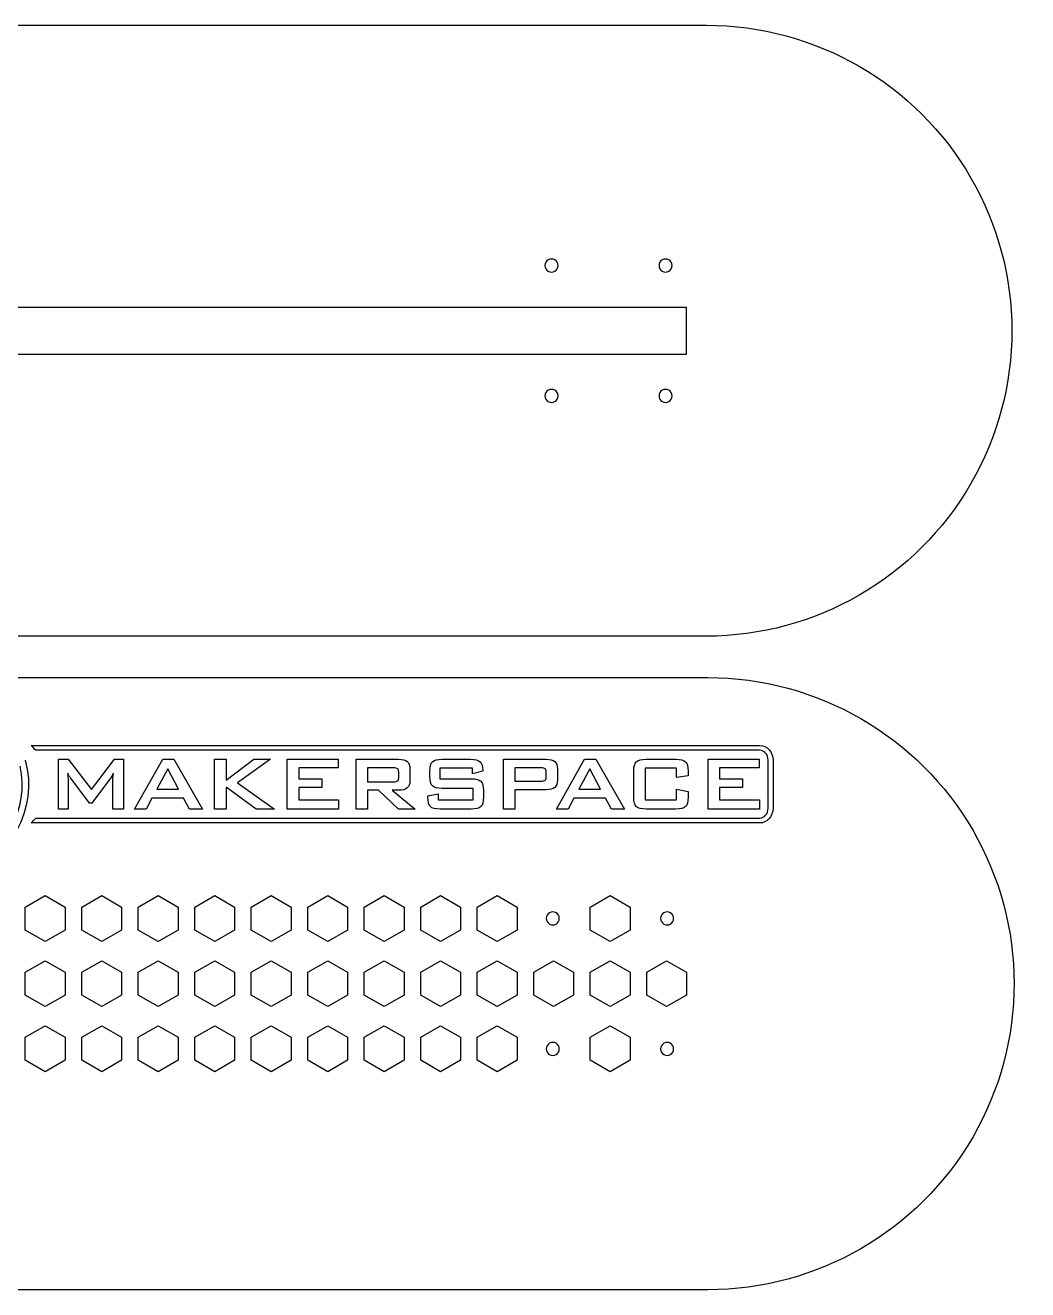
# Model space of a CAD drawing. Extents: x 4 to 542, y 5 to 160.
# Drawn here: x 149.2 to 272, y 5.3 to 160.3 of the extents above; entities that cross this region are included whole.
import ezdxf

# ---------------------------------------------------------------- set-up
doc = ezdxf.new("R2010")
doc.units = 0
doc.layers.get('0').update_dxf_attribs({"linetype": 'CONTINUOUS'})

msp = doc.modelspace()

# ---------------------------------------------------------------- linework, layer by layer
at = {"color": 5}
for p, q in [((43.03951, 160.275035), (232.66025, 160.275035)), ((214.496583, 130.833917), (214.496583, 130.833917)), ((228.468633, 130.833917), (228.468633, 130.833917)), ((45.495692, 125.750065), (230.20407, 125.750065)), ((230.20407, 125.750065), (230.20407, 119.949711)), ((230.20407, 119.949711), (45.495692, 119.949711)), ((214.496583, 114.865858), (214.496583, 114.865858)), ((228.468633, 114.865858), (228.468633, 114.865858)), ((42.84988, 80.349886), (232.84988, 80.349886)), ((214.64988, 50.849886), (214.64988, 50.849886)), ((228.64988, 50.849886), (228.64988, 50.849886)), ((214.64988, 34.849886), (214.64988, 34.849886)), ((228.64988, 34.849886), (228.64988, 34.849886)), ((232.84988, 5.349886), (42.84988, 5.349886))]:
    msp.add_line(p, q, dxfattribs=at)
at = {"color": 3}
for p, q in [((149.98489, 72.040149), (239.19192, 72.040149)), ((149.98489, 72.040149), (149.98489, 72.040149)), ((239.1919, 71.441284), (150.51792, 71.441284)), ((153.3306, 64.240756), (153.3306, 70.336488)), ((153.3306, 70.336488), (154.47808, 70.336488)), ((154.47808, 70.336488), (157.3498, 66.651884)), ((157.3498, 66.651884), (160.15853, 70.336488)), ((160.15853, 70.336488), (161.29423, 70.336488)), ((161.29423, 70.336488), (161.29423, 64.240756)), ((162.63231, 64.240756), (166.08072, 70.336488)), ((166.08072, 70.336488), (167.44669, 70.336488)), ((167.44669, 70.336488), (170.94236, 64.240756)), ((172.42415, 64.240756), (172.42415, 70.336488)), ((172.42415, 70.336488), (173.85507, 70.336488)), ((173.85507, 70.336488), (173.85507, 67.793486)), ((173.85507, 67.793486), (177.23458, 70.336488)), ((179.28751, 70.336488), (175.25055, 67.464778)), ((177.23458, 70.336488), (179.28751, 70.336488)), ((181.32236, 64.240756), (181.32236, 70.336488)), ((181.32236, 70.336488), (187.56374, 70.336488)), ((187.56374, 70.336488), (187.56374, 69.299235)), ((189.75804, 64.240756), (189.75804, 70.336488)), ((189.75804, 70.336488), (194.97199, 70.336488)), ((200.31159, 70.336488), (203.76982, 70.336488)), ((207.82415, 64.240786), (207.82415, 70.336512)), ((207.82415, 70.336512), (213.03808, 70.336512)), ((214.31124, 64.240786), (217.75966, 70.336512)), ((217.75966, 70.336512), (219.12563, 70.336512)), ((219.12563, 70.336512), (222.62128, 64.240786)), ((225.28207, 70.336512), (228.91943, 70.336512)), ((232.87533, 64.240786), (232.87533, 70.336512)), ((232.87533, 70.336512), (239.11672, 70.336512)), ((239.11672, 70.336512), (239.11672, 69.299269)), ((240.23273, 64.344206), (240.23273, 70.233059)), ((240.83159, 70.233068), (240.83159, 64.344206)), ((166.71452, 69.15358), (165.36035, 66.673539)), ((168.02933, 66.673539), (166.71452, 69.15358)), ((187.56374, 69.299235), (182.74147, 69.299235)), ((182.74147, 69.299235), (182.74147, 67.937192)), ((194.34412, 69.281516), (191.15354, 69.281516)), ((191.15354, 69.281516), (191.15354, 67.584842)), ((194.34412, 69.281516), (194.34412, 69.281516)), ((194.98381, 68.069045), (194.98381, 68.803225)), ((196.34979, 69.155521), (196.34979, 67.722626)), ((198.79994, 68.220613), (198.79994, 68.893764)), ((204.02964, 69.2697), (200.03995, 69.2697)), ((200.03995, 69.2697), (200.03995, 67.960787)), ((204.02964, 68.57688), (204.02964, 69.2697)), ((205.28147, 68.87209), (204.02964, 68.57688)), ((205.28147, 68.998086), (205.28147, 68.87209)), ((212.41021, 69.28154), (209.21964, 69.28154)), ((209.21964, 69.28154), (209.21964, 67.665575)), ((212.41021, 69.28154), (212.41021, 69.28154)), ((213.0499, 68.149759), (213.0499, 68.80325)), ((214.41589, 69.155554), (214.41589, 67.79351)), ((218.39346, 69.153604), (217.03928, 66.673573)), ((219.70826, 66.673573), (218.39346, 69.153604)), ((223.77043, 65.681546), (223.77043, 68.893788)), ((229.01195, 69.246092), (225.18956, 69.246092)), ((225.18956, 69.246092), (225.18956, 65.388286)), ((229.01195, 68.092711), (229.01195, 69.246092)), ((230.43107, 68.31707), (229.01195, 68.092711)), ((230.43107, 68.893788), (230.43107, 68.31707)), ((239.11672, 69.299269), (234.29443, 69.299269)), ((234.29443, 69.299269), (234.29443, 67.937216)), ((154.4783, 68.006066), (154.4783, 64.240756)), ((157.10182, 64.972966), (154.80683, 68.02967)), ((159.67438, 68.017882), (157.38525, 64.972966)), ((159.97943, 64.240756), (159.97943, 68.006066)), ((165.36035, 66.673539), (168.02933, 66.673539)), ((177.50623, 64.240756), (173.85507, 66.921549)), ((173.85507, 66.921549), (173.85507, 64.240756)), ((175.25055, 67.464778), (179.78352, 64.240756)), ((182.74147, 67.937192), (185.55609, 67.937192)), ((185.55609, 66.899885), (182.74147, 66.899885)), ((182.74147, 66.899885), (182.74147, 65.388246)), ((185.55609, 67.937192), (185.55609, 66.899885)), ((191.15354, 67.584842), (194.34412, 67.584842)), ((200.03995, 67.960787), (203.83872, 67.960787)), ((204.11033, 66.777852), (200.31159, 66.777852)), ((204.11033, 65.388246), (204.11033, 66.777852)), ((209.21964, 67.665575), (212.41021, 67.665575)), ((217.03928, 66.673573), (219.70826, 66.673573)), ((229.01195, 65.388286), (229.01195, 66.697178)), ((229.01195, 66.697178), (230.43107, 66.403899)), ((234.29443, 67.937216), (237.10906, 67.937216)), ((237.10906, 66.899909), (234.29443, 66.899909)), ((234.29443, 66.899909), (234.29443, 65.388286)), ((237.10906, 67.937216), (237.10906, 66.899909)), ((164.75411, 65.571306), (164.04556, 64.240756)), ((168.61782, 65.571306), (164.75411, 65.571306)), ((169.35003, 64.240756), (168.61782, 65.571306)), ((182.74147, 65.388246), (187.62083, 65.388246)), ((187.62083, 65.388246), (187.62083, 64.240756)), ((192.49788, 66.541659), (191.15354, 66.541659)), ((191.15354, 66.541659), (191.15354, 64.240756)), ((194.95427, 64.240756), (192.49788, 66.541659)), ((194.97199, 66.541659), (194.17679, 66.541659)), ((194.17679, 66.541659), (196.98947, 64.240756)), ((198.55193, 65.84883), (199.80375, 66.108665)), ((198.55193, 65.681516), (198.55193, 65.84883)), ((199.80375, 66.108665), (199.80375, 65.388246)), ((199.80375, 65.388246), (204.11033, 65.388246)), ((205.36216, 66.518063), (205.36216, 65.681516)), ((213.03808, 66.616497), (209.21964, 66.616497)), ((209.21964, 66.616497), (209.21964, 64.240786)), ((216.43304, 65.571336), (215.72446, 64.240786)), ((220.29675, 65.571336), (216.43304, 65.571336)), ((221.02895, 64.240786), (220.29675, 65.571336)), ((225.18956, 65.388286), (229.01195, 65.388286)), ((230.43107, 66.403899), (230.43107, 65.681546)), ((234.29443, 65.388286), (239.17379, 65.388286)), ((239.17379, 65.388286), (239.17379, 64.240786)), ((154.4783, 64.240756), (153.3306, 64.240756)), ((157.38525, 64.972966), (157.10182, 64.972966)), ((161.29423, 64.240756), (159.97943, 64.240756)), ((164.04556, 64.240756), (162.63231, 64.240756)), ((170.94236, 64.240756), (169.35003, 64.240756)), ((173.85507, 64.240756), (172.42415, 64.240756)), ((179.78352, 64.240756), (177.50623, 64.240756)), ((187.62083, 64.240756), (181.32236, 64.240756)), ((191.15354, 64.240756), (189.75804, 64.240756)), ((196.98947, 64.240756), (194.95427, 64.240756)), ((203.83872, 64.240756), (200.07539, 64.240756)), ((209.21964, 64.240786), (207.82415, 64.240786)), ((215.72446, 64.240786), (214.31124, 64.240786)), ((222.62128, 64.240786), (221.02895, 64.240786)), ((228.91943, 64.240786), (225.28207, 64.240786)), ((239.17379, 64.240786), (232.87533, 64.240786)), ((239.19192, 62.537136), (149.98491, 62.537136)), ((150.51792, 63.135976), (239.1919, 63.135976))]:
    msp.add_line(p, q, dxfattribs=at)
at = {"color": 1}
for p, q in [((149.24921, 52.225956), (151.6881, 53.634056)), ((151.6881, 53.634056), (154.12698, 52.225956)), ((156.16831, 52.225956), (158.60719, 53.634056)), ((158.60719, 53.634056), (161.04608, 52.225956)), ((163.08741, 52.225956), (165.52629, 53.634056)), ((165.52629, 53.634056), (167.96518, 52.225956)), ((170.00652, 52.225956), (172.4454, 53.634056)), ((172.4454, 53.634056), (174.88429, 52.225956)), ((176.92562, 52.225956), (179.3645, 53.634056)), ((179.3645, 53.634056), (181.80339, 52.225956)), ((183.84471, 52.225956), (186.2836, 53.634056)), ((186.2836, 53.634056), (188.72249, 52.225956)), ((190.76381, 52.225956), (193.2027, 53.634056)), ((193.2027, 53.634056), (195.64158, 52.225956)), ((197.68291, 52.225956), (200.1218, 53.634056)), ((200.1218, 53.634056), (202.56068, 52.225956)), ((204.60201, 52.225956), (207.04089, 53.634056)), ((207.04089, 53.634056), (209.47978, 52.225956)), ((218.44022, 52.225956), (220.8791, 53.634056)), ((220.8791, 53.634056), (223.31799, 52.225956)), ((149.24921, 49.409776), (149.24921, 52.225956)), ((154.12698, 52.225956), (154.12698, 49.409776)), ((156.16831, 49.409776), (156.16831, 52.225956)), ((161.04608, 52.225956), (161.04608, 49.409776)), ((163.08741, 49.409776), (163.08741, 52.225956)), ((167.96518, 52.225956), (167.96518, 49.409776)), ((170.00652, 49.409776), (170.00652, 52.225956)), ((174.88429, 52.225956), (174.88429, 49.409776)), ((176.92562, 49.409776), (176.92562, 52.225956)), ((181.80339, 52.225956), (181.80339, 49.409776)), ((183.84471, 49.409776), (183.84471, 52.225956)), ((188.72249, 52.225956), (188.72249, 49.409776)), ((190.76381, 49.409776), (190.76381, 52.225956)), ((195.64158, 52.225956), (195.64158, 49.409776)), ((197.68291, 49.409776), (197.68291, 52.225956)), ((202.56068, 52.225956), (202.56068, 49.409776)), ((204.60201, 49.409776), (204.60201, 52.225956)), ((209.47978, 52.225956), (209.47978, 49.409776)), ((218.44022, 49.409776), (218.44022, 52.225956)), ((223.31799, 52.225956), (223.31799, 49.409776)), ((151.6881, 48.001686), (149.24921, 49.409776)), ((154.12698, 49.409776), (151.6881, 48.001686)), ((158.60719, 48.001686), (156.16831, 49.409776)), ((161.04608, 49.409776), (158.60719, 48.001686)), ((165.52629, 48.001686), (163.08741, 49.409776)), ((167.96518, 49.409776), (165.52629, 48.001686)), ((172.4454, 48.001686), (170.00652, 49.409776)), ((174.88429, 49.409776), (172.4454, 48.001686)), ((179.3645, 48.001686), (176.92562, 49.409776)), ((181.80339, 49.409776), (179.3645, 48.001686)), ((186.2836, 48.001686), (183.84471, 49.409776)), ((188.72249, 49.409776), (186.2836, 48.001686)), ((193.2027, 48.001686), (190.76381, 49.409776)), ((195.64158, 49.409776), (193.2027, 48.001686)), ((200.1218, 48.001686), (197.68291, 49.409776)), ((202.56068, 49.409776), (200.1218, 48.001686)), ((207.04089, 48.001686), (204.60201, 49.409776)), ((209.47978, 49.409776), (207.04089, 48.001686)), ((220.8791, 48.001686), (218.44022, 49.409776)), ((223.31799, 49.409776), (220.8791, 48.001686)), ((149.24921, 44.257966), (151.6881, 45.666056)), ((151.6881, 45.666056), (154.12698, 44.257966)), ((156.16831, 44.257966), (158.60719, 45.666056)), ((158.60719, 45.666056), (161.04608, 44.257966)), ((163.08741, 44.257966), (165.52629, 45.666056)), ((165.52629, 45.666056), (167.96518, 44.257966)), ((170.00652, 44.257966), (172.4454, 45.666056)), ((172.4454, 45.666056), (174.88429, 44.257966)), ((176.92562, 44.257966), (179.3645, 45.666056)), ((179.3645, 45.666056), (181.80339, 44.257966)), ((183.84471, 44.257966), (186.2836, 45.666056)), ((186.2836, 45.666056), (188.72249, 44.257966)), ((190.76381, 44.257966), (193.2027, 45.666056)), ((193.2027, 45.666056), (195.64158, 44.257966)), ((197.68291, 44.257966), (200.1218, 45.666056)), ((200.1218, 45.666056), (202.56068, 44.257966)), ((204.60201, 44.257966), (207.04089, 45.666056)), ((207.04089, 45.666056), (209.47978, 44.257966)), ((211.52112, 44.257966), (213.96001, 45.666056)), ((213.96001, 45.666056), (216.39889, 44.257966)), ((218.44022, 44.257966), (220.8791, 45.666056)), ((220.8791, 45.666056), (223.31799, 44.257966)), ((225.35932, 44.257966), (227.7982, 45.666056)), ((227.7982, 45.666056), (230.23709, 44.257966)), ((149.24921, 41.441786), (149.24921, 44.257966)), ((154.12698, 44.257966), (154.12698, 41.441786)), ((156.16831, 41.441786), (156.16831, 44.257966)), ((161.04608, 44.257966), (161.04608, 41.441786)), ((163.08741, 41.441786), (163.08741, 44.257966)), ((167.96518, 44.257966), (167.96518, 41.441786)), ((170.00652, 41.441786), (170.00652, 44.257966)), ((174.88429, 44.257966), (174.88429, 41.441786)), ((176.92562, 41.441786), (176.92562, 44.257966)), ((181.80339, 44.257966), (181.80339, 41.441786)), ((183.84471, 41.441786), (183.84471, 44.257966)), ((188.72249, 44.257966), (188.72249, 41.441786)), ((190.76381, 41.441786), (190.76381, 44.257966)), ((195.64158, 44.257966), (195.64158, 41.441786)), ((197.68291, 41.441786), (197.68291, 44.257966)), ((202.56068, 44.257966), (202.56068, 41.441786)), ((204.60201, 41.441786), (204.60201, 44.257966)), ((209.47978, 44.257966), (209.47978, 41.441786)), ((211.52112, 41.441786), (211.52112, 44.257966)), ((216.39889, 44.257966), (216.39889, 41.441786)), ((218.44022, 41.441786), (218.44022, 44.257966)), ((223.31799, 44.257966), (223.31799, 41.441786)), ((225.35932, 41.441786), (225.35932, 44.257966)), ((230.23709, 44.257966), (230.23709, 41.441786)), ((151.6881, 40.033696), (149.24921, 41.441786)), ((154.12698, 41.441786), (151.6881, 40.033696)), ((158.60719, 40.033696), (156.16831, 41.441786)), ((161.04608, 41.441786), (158.60719, 40.033696)), ((165.52629, 40.033696), (163.08741, 41.441786)), ((167.96518, 41.441786), (165.52629, 40.033696)), ((172.4454, 40.033696), (170.00652, 41.441786)), ((174.88429, 41.441786), (172.4454, 40.033696)), ((179.3645, 40.033696), (176.92562, 41.441786)), ((181.80339, 41.441786), (179.3645, 40.033696)), ((186.2836, 40.033696), (183.84471, 41.441786)), ((188.72249, 41.441786), (186.2836, 40.033696)), ((193.2027, 40.033696), (190.76381, 41.441786)), ((195.64158, 41.441786), (193.2027, 40.033696)), ((200.1218, 40.033696), (197.68291, 41.441786)), ((202.56068, 41.441786), (200.1218, 40.033696)), ((207.04089, 40.033696), (204.60201, 41.441786)), ((209.47978, 41.441786), (207.04089, 40.033696)), ((213.96001, 40.033696), (211.52112, 41.441786)), ((216.39889, 41.441786), (213.96001, 40.033696)), ((220.8791, 40.033696), (218.44022, 41.441786)), ((223.31799, 41.441786), (220.8791, 40.033696)), ((227.7982, 40.033696), (225.35932, 41.441786)), ((230.23709, 41.441786), (227.7982, 40.033696)), ((149.24921, 36.289986), (151.6881, 37.698076)), ((151.6881, 37.698076), (154.12698, 36.289986)), ((156.16831, 36.289986), (158.60719, 37.698076)), ((158.60719, 37.698076), (161.04608, 36.289986)), ((163.08741, 36.289986), (165.52629, 37.698076)), ((165.52629, 37.698076), (167.96518, 36.289986)), ((170.00652, 36.289986), (172.4454, 37.698076)), ((172.4454, 37.698076), (174.88429, 36.289986)), ((176.92562, 36.289986), (179.3645, 37.698076)), ((179.3645, 37.698076), (181.80339, 36.289986)), ((183.84471, 36.289986), (186.2836, 37.698076)), ((186.2836, 37.698076), (188.72249, 36.289986)), ((190.76381, 36.289986), (193.2027, 37.698076)), ((193.2027, 37.698076), (195.64158, 36.289986)), ((197.68291, 36.289986), (200.1218, 37.698076)), ((200.1218, 37.698076), (202.56068, 36.289986)), ((204.60201, 36.289986), (207.04089, 37.698076)), ((207.04089, 37.698076), (209.47978, 36.289986)), ((218.44022, 36.289986), (220.8791, 37.698076)), ((220.8791, 37.698076), (223.31799, 36.289986)), ((149.24921, 33.473806), (149.24921, 36.289986)), ((154.12698, 36.289986), (154.12698, 33.473806)), ((156.16831, 33.473806), (156.16831, 36.289986)), ((161.04608, 36.289986), (161.04608, 33.473806)), ((163.08741, 33.473806), (163.08741, 36.289986)), ((167.96518, 36.289986), (167.96518, 33.473806)), ((170.00652, 33.473806), (170.00652, 36.289986)), ((174.88429, 36.289986), (174.88429, 33.473806)), ((176.92562, 33.473806), (176.92562, 36.289986)), ((181.80339, 36.289986), (181.80339, 33.473806)), ((183.84471, 33.473806), (183.84471, 36.289986)), ((188.72249, 36.289986), (188.72249, 33.473806)), ((190.76381, 33.473806), (190.76381, 36.289986)), ((195.64158, 36.289986), (195.64158, 33.473806)), ((197.68291, 33.473806), (197.68291, 36.289986)), ((202.56068, 36.289986), (202.56068, 33.473806)), ((204.60201, 33.473806), (204.60201, 36.289986)), ((209.47978, 36.289986), (209.47978, 33.473806)), ((218.44022, 33.473806), (218.44022, 36.289986)), ((223.31799, 36.289986), (223.31799, 33.473806)), ((151.6881, 32.065716), (149.24921, 33.473806)), ((154.12698, 33.473806), (151.6881, 32.065716)), ((158.60719, 32.065716), (156.16831, 33.473806)), ((161.04608, 33.473806), (158.60719, 32.065716)), ((165.52629, 32.065716), (163.08741, 33.473806)), ((167.96518, 33.473806), (165.52629, 32.065716)), ((172.4454, 32.065716), (170.00652, 33.473806)), ((174.88429, 33.473806), (172.4454, 32.065716)), ((179.3645, 32.065716), (176.92562, 33.473806)), ((181.80339, 33.473806), (179.3645, 32.065716)), ((186.2836, 32.065716), (183.84471, 33.473806)), ((188.72249, 33.473806), (186.2836, 32.065716)), ((193.2027, 32.065716), (190.76381, 33.473806)), ((195.64158, 33.473806), (193.2027, 32.065716)), ((200.1218, 32.065716), (197.68291, 33.473806)), ((202.56068, 33.473806), (200.1218, 32.065716)), ((207.04089, 32.065716), (204.60201, 33.473806)), ((209.47978, 33.473806), (207.04089, 32.065716)), ((220.8791, 32.065716), (218.44022, 33.473806)), ((223.31799, 33.473806), (220.8791, 32.065716))]:
    msp.add_line(p, q, dxfattribs=at)
at = {"color": 5}
for points in [[(232.66025, 160.275035), (246.030967, 160.275035), (258.386019, 153.141842), (265.071377, 141.562462)], [(265.071377, 141.562462), (271.756736, 129.983081), (271.756736, 115.716696), (265.071377, 104.137316)], [(213.298978, 131.525355), (213.051952, 131.382734), (212.899777, 131.119159), (212.899777, 130.833917)], [(212.899777, 130.833917), (212.899777, 130.548675), (213.051952, 130.285101), (213.298978, 130.14248)], [(214.097382, 131.525355), (213.850355, 131.667976), (213.546005, 131.667976), (213.298978, 131.525355)], [(213.298978, 130.14248), (213.546005, 129.999859), (213.850355, 129.999859), (214.097382, 130.14248)], [(214.496583, 130.833917), (214.496583, 131.119159), (214.344408, 131.382734), (214.097382, 131.525355)], [(214.097382, 130.14248), (214.344408, 130.285101), (214.496583, 130.548675), (214.496583, 130.833917)], [(227.271028, 131.525355), (227.024002, 131.382734), (226.871827, 131.119159), (226.871827, 130.833917)], [(226.871827, 130.833917), (226.871827, 130.548675), (227.024002, 130.285101), (227.271028, 130.14248)], [(228.069432, 131.525355), (227.822405, 131.667976), (227.518055, 131.667976), (227.271028, 131.525355)], [(227.271028, 130.14248), (227.518055, 129.999859), (227.822405, 129.999859), (228.069432, 130.14248)], [(228.468633, 130.833917), (228.468633, 131.119159), (228.316458, 131.382734), (228.069432, 131.525355)], [(228.069432, 130.14248), (228.316458, 130.285101), (228.468633, 130.548675), (228.468633, 130.833917)], [(213.298978, 115.557296), (213.051952, 115.414675), (212.899777, 115.1511), (212.899777, 114.865858)], [(212.899777, 114.865858), (212.899777, 114.580616), (213.051952, 114.317042), (213.298978, 114.174421)], [(214.097382, 115.557296), (213.850355, 115.699917), (213.546005, 115.699917), (213.298978, 115.557296)], [(214.496583, 114.865858), (214.496583, 115.1511), (214.344408, 115.414675), (214.097382, 115.557296)], [(214.097382, 114.174421), (214.344408, 114.317042), (214.496583, 114.580616), (214.496583, 114.865858)], [(227.271028, 115.557296), (227.024002, 115.414675), (226.871827, 115.1511), (226.871827, 114.865858)], [(226.871827, 114.865858), (226.871827, 114.580616), (227.024002, 114.317042), (227.271028, 114.174421)], [(228.069432, 115.557296), (227.822405, 115.699917), (227.518055, 115.699917), (227.271028, 115.557296)], [(228.468633, 114.865858), (228.468633, 115.1511), (228.316458, 115.414675), (228.069432, 115.557296)], [(228.069432, 114.174421), (228.316458, 114.317042), (228.468633, 114.580616), (228.468633, 114.865858)], [(213.298978, 114.174421), (213.546005, 114.0318), (213.850355, 114.0318), (214.097382, 114.174421)], [(227.271028, 114.174421), (227.518055, 114.0318), (227.822405, 114.0318), (228.069432, 114.174421)], [(265.071377, 104.137316), (258.386019, 92.557935), (246.030967, 85.424743), (232.66025, 85.424743)], [(232.66025, 85.424743), (232.66025, 85.424743), (43.03951, 85.424742), (43.03951, 85.424743)], [(232.84988, 80.349886), (246.24734, 80.349887), (258.627103, 73.202427), (265.325833, 61.599887)], [(265.325833, 61.599887), (272.024563, 49.997346), (272.024563, 35.702427), (265.325833, 24.099886)], [(213.44988, 51.542707), (213.202359, 51.3998), (213.04988, 51.135699), (213.04988, 50.849886)], [(214.24988, 51.542707), (214.002359, 51.685613), (213.697401, 51.685613), (213.44988, 51.542707)], [(214.64988, 50.849886), (214.64988, 51.135699), (214.497401, 51.3998), (214.24988, 51.542707)], [(227.44988, 51.542707), (227.202359, 51.3998), (227.04988, 51.135699), (227.04988, 50.849886)], [(228.24988, 51.542707), (228.002359, 51.685613), (227.697401, 51.685613), (227.44988, 51.542707)], [(228.64988, 50.849886), (228.64988, 51.135699), (228.497401, 51.3998), (228.24988, 51.542707)], [(213.04988, 50.849886), (213.04988, 50.564074), (213.202359, 50.299972), (213.44988, 50.157066)], [(213.44988, 50.157066), (213.697401, 50.01416), (214.002359, 50.01416), (214.24988, 50.157066)], [(214.24988, 50.157066), (214.497401, 50.299972), (214.64988, 50.564074), (214.64988, 50.849886)], [(227.04988, 50.849886), (227.04988, 50.564074), (227.202359, 50.299972), (227.44988, 50.157066)], [(227.44988, 50.157066), (227.697401, 50.01416), (228.002359, 50.01416), (228.24988, 50.157066)], [(228.24988, 50.157066), (228.497401, 50.299972), (228.64988, 50.564074), (228.64988, 50.849886)], [(214.24988, 35.542707), (214.002359, 35.685613), (213.697401, 35.685613), (213.44988, 35.542707)], [(228.24988, 35.542707), (228.002359, 35.685613), (227.697401, 35.685613), (227.44988, 35.542707)], [(213.44988, 35.542707), (213.202359, 35.3998), (213.04988, 35.135699), (213.04988, 34.849886)], [(213.04988, 34.849886), (213.04988, 34.564074), (213.202359, 34.299972), (213.44988, 34.157066)], [(213.44988, 34.157066), (213.697401, 34.01416), (214.002359, 34.01416), (214.24988, 34.157066)], [(214.64988, 34.849886), (214.64988, 35.135699), (214.497401, 35.3998), (214.24988, 35.542707)], [(214.24988, 34.157066), (214.497401, 34.299972), (214.64988, 34.564074), (214.64988, 34.849886)], [(227.44988, 35.542707), (227.202359, 35.3998), (227.04988, 35.135699), (227.04988, 34.849886)], [(227.04988, 34.849886), (227.04988, 34.564074), (227.202359, 34.299972), (227.44988, 34.157066)], [(227.44988, 34.157066), (227.697401, 34.01416), (228.002359, 34.01416), (228.24988, 34.157066)], [(228.64988, 34.849886), (228.64988, 35.135699), (228.497401, 35.3998), (228.24988, 35.542707)], [(228.24988, 34.157066), (228.497401, 34.299972), (228.64988, 34.564074), (228.64988, 34.849886)], [(265.325833, 24.099886), (258.627103, 12.497346), (246.24734, 5.349886), (232.84988, 5.349886)]]:
    msp.add_open_spline(points, degree=3, dxfattribs=at)
at = {"color": 3}
for points in [[(150.51792, 71.441284), (150.35217, 71.651386), (150.17415, 71.851411), (149.98489, 72.040149)], [(240.23273, 70.233059), (240.23273, 70.897582), (239.76436, 71.441284), (239.1919, 71.441284)], [(239.19192, 72.040149), (240.09373, 72.040149), (240.83159, 71.226955), (240.83159, 70.233068)], [(149.24358, 70.249776), (150.85795, 64.251086), (147.47548, 58.028776), (141.56354, 56.121316)], [(194.97199, 70.336488), (195.45617, 70.336488), (195.80654, 70.243978), (196.02501, 70.057011)], [(196.02501, 70.057011), (196.24151, 69.870014), (196.34979, 69.568873), (196.34979, 69.155521)], [(198.79994, 68.893764), (198.79994, 69.448808), (198.90427, 69.826712), (199.11093, 70.031402)], [(199.11093, 70.031402), (199.31956, 70.234134), (199.71914, 70.336488), (200.31159, 70.336488)], [(203.76982, 70.336488), (204.3426, 70.336488), (204.73821, 70.238078), (204.95474, 70.043218)], [(204.95474, 70.043218), (205.17321, 69.846409), (205.28147, 69.498013), (205.28147, 68.998086)], [(213.03808, 70.336512), (213.52228, 70.336512), (213.87263, 70.244012), (214.09111, 70.057036)], [(214.09111, 70.057036), (214.30762, 69.870038), (214.41589, 69.568897), (214.41589, 69.155554)], [(223.77043, 68.893788), (223.77043, 69.448833), (223.87476, 69.826746), (224.08142, 70.031436)], [(224.08142, 70.031436), (224.29007, 70.234158), (224.68963, 70.336512), (225.28207, 70.336512)], [(228.91943, 70.336512), (229.50796, 70.336512), (229.90751, 70.234158), (230.11615, 70.031436)], [(230.11615, 70.031436), (230.32674, 69.826746), (230.43107, 69.448833), (230.43107, 68.893788)], [(141.87535, 57.054466), (146.87375, 58.965296), (149.74818, 64.258496), (148.62762, 69.492097)], [(154.59031, 68.35642), (154.53131, 68.456797), (154.48207, 68.557184), (154.4427, 68.651648)], [(154.4427, 68.651648), (154.4545, 68.52568), (154.4643, 68.409561), (154.4703, 68.307206)], [(154.4703, 68.307206), (154.4753, 68.202903), (154.4783, 68.102525), (154.4783, 68.006066)], [(154.80683, 68.02967), (154.72223, 68.145818), (154.64938, 68.254066), (154.59031, 68.35642)], [(159.82985, 68.2698), (159.77285, 68.167455), (159.71964, 68.08282), (159.67438, 68.017882)], [(160.03063, 68.65757), (159.95383, 68.500099), (159.88695, 68.370186), (159.82985, 68.2698)], [(159.97943, 68.006066), (159.97943, 68.078856), (159.98343, 68.171408), (159.99323, 68.283602)], [(159.99323, 68.283602), (160.00323, 68.395768), (160.01683, 68.519795), (160.03063, 68.65757)], [(194.84799, 69.175217), (194.75739, 69.246097), (194.59015, 69.281516), (194.34412, 69.281516)], [(194.98381, 68.803225), (194.98381, 68.980348), (194.93851, 69.104366), (194.84799, 69.175217)], [(199.11093, 67.082938), (198.90427, 67.287655), (198.79994, 67.66555), (198.79994, 68.220613)], [(212.9141, 69.175241), (212.8236, 69.246121), (212.65624, 69.28154), (212.41021, 69.28154)], [(213.0499, 68.80325), (213.0499, 68.980372), (213.0046, 69.104381), (212.9141, 69.175241)], [(194.34412, 67.584842), (194.59015, 67.584842), (194.75745, 67.620282), (194.84799, 67.691159)], [(194.84799, 67.691159), (194.93859, 67.761949), (194.98381, 67.887969), (194.98381, 68.069045)], [(196.02501, 66.825089), (195.80654, 66.636151), (195.45617, 66.541659), (194.97199, 66.541659)], [(196.34979, 67.722626), (196.34979, 67.31126), (196.24151, 67.012087), (196.02501, 66.825089)], [(200.31159, 66.777852), (199.71914, 66.777852), (199.31956, 66.880206), (199.11093, 67.082938)], [(203.83872, 67.960787), (204.43512, 67.960787), (204.83858, 67.858433), (205.04725, 67.655702)], [(205.04725, 67.655702), (205.25786, 67.451012), (205.36216, 67.073108), (205.36216, 66.518063)], [(212.41021, 67.665575), (212.65624, 67.665575), (212.82355, 67.700925), (212.9141, 67.771873)], [(212.9141, 67.771873), (213.0047, 67.842753), (213.0499, 67.968683), (213.0499, 68.149759)], [(214.09111, 66.896001), (213.87263, 66.709003), (213.52228, 66.616497), (213.03808, 66.616497)], [(214.41589, 67.79351), (214.41589, 67.382135), (214.30762, 67.082962), (214.09111, 66.896001)], [(198.86687, 64.545856), (198.65626, 64.750536), (198.55193, 65.128446), (198.55193, 65.681516)], [(205.36216, 65.681516), (205.36216, 65.128446), (205.25786, 64.750536), (205.04725, 64.545856)], [(224.08142, 64.543906), (223.87476, 64.744666), (223.77043, 65.124536), (223.77043, 65.681546)], [(230.43107, 65.681546), (230.43107, 65.124536), (230.32674, 64.744666), (230.11615, 64.543906)], [(200.07539, 64.240756), (199.47901, 64.240756), (199.07551, 64.343106), (198.86687, 64.545856)], [(205.04725, 64.545856), (204.83858, 64.343106), (204.43512, 64.240756), (203.83872, 64.240756)], [(225.28207, 64.240786), (224.68963, 64.240786), (224.29007, 64.341166), (224.08142, 64.543906)], [(230.11615, 64.543906), (229.90751, 64.341166), (229.50796, 64.240786), (228.91943, 64.240786)], [(239.1919, 63.135976), (239.76436, 63.135976), (240.23273, 63.679676), (240.23273, 64.344206)], [(240.83159, 64.344206), (240.83159, 63.350296), (240.09373, 62.537136), (239.19192, 62.537136)], [(149.98491, 62.537136), (150.17415, 62.725876), (150.35217, 62.925876), (150.51792, 63.135976)]]:
    msp.add_open_spline(points, degree=3, dxfattribs=at)

doc.saveas('drawing.dxf')
